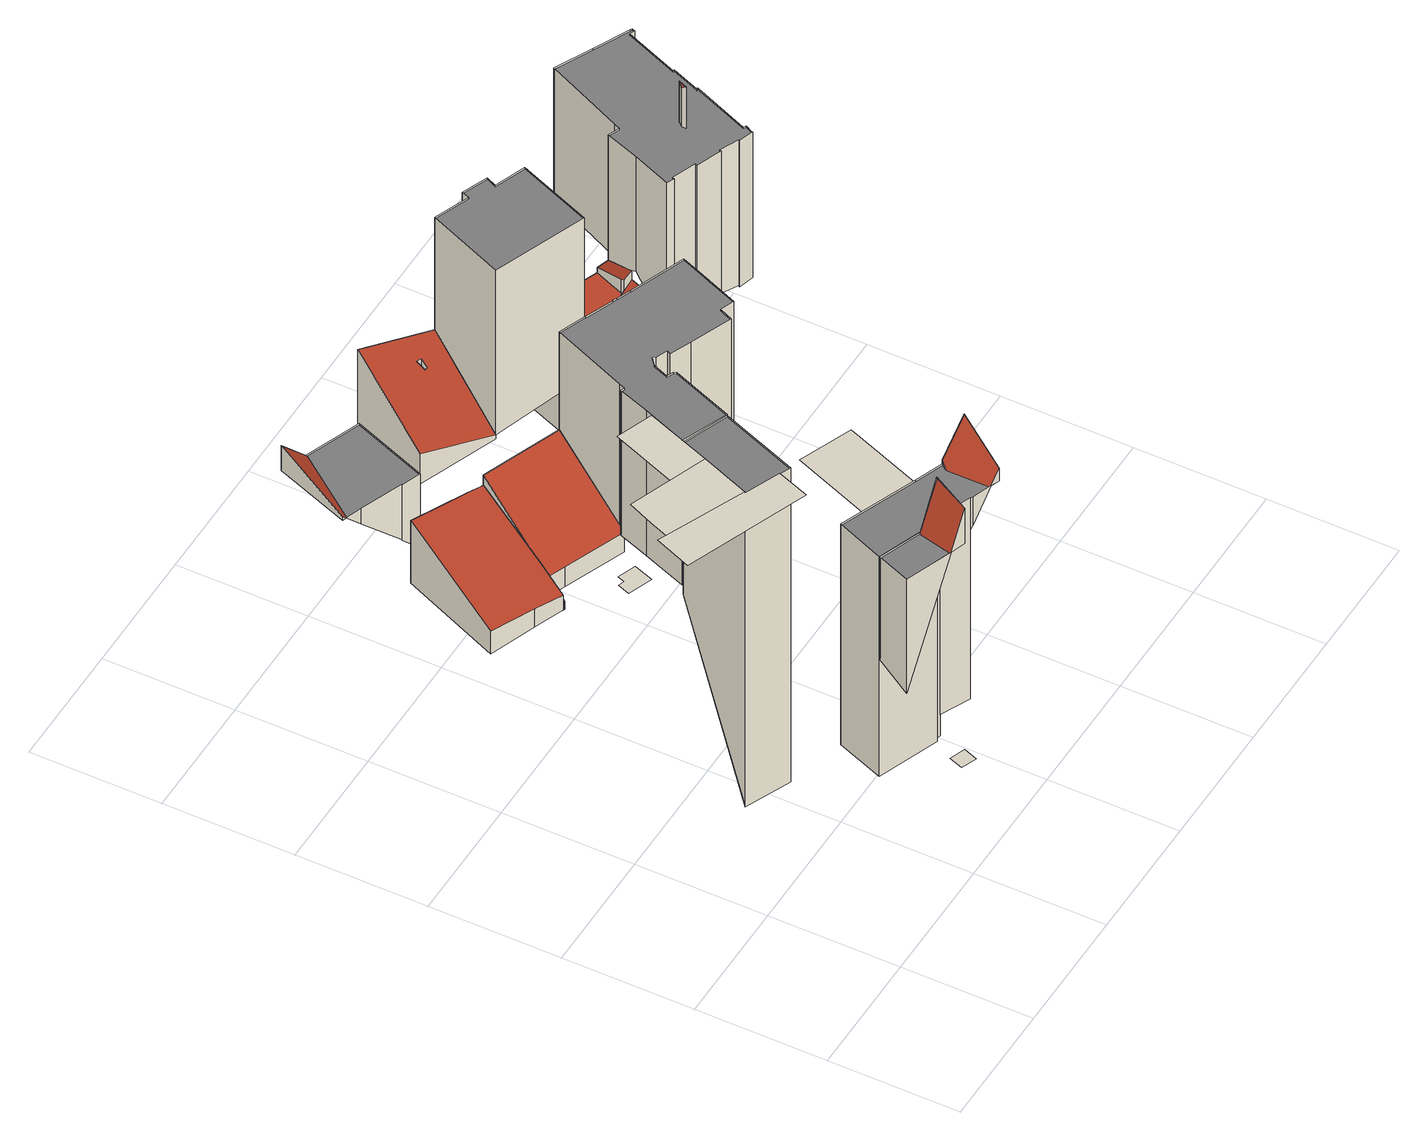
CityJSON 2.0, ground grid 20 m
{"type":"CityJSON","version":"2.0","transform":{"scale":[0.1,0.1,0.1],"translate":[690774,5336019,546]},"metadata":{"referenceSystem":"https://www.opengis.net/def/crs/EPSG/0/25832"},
"CityObjects":{
"building1":{"type":"Building","attributes":{"area_m2":55.53,"max_x":690797.88,"max_y":5336030,"min_x":690786.38,"min_y":5336021.5,"rf_extrusion_mode":"standard","rf_force_lod11":false,"rf_h_ground":605.22,"rf_h_pc_98p":0,"rf_h_roof_50p":601.97,"rf_h_roof_70p":602.22,"rf_h_roof_max":602.58,"rf_h_roof_min":564.38,"rf_is_glass_roof":false,"rf_nodata_frac":0.878,"rf_nodata_r":0,"rf_pc_select":"_HIGHEST_YET_INSUFFICIENT_COVERAGE","rf_pc_year":2026,"rf_pointcloud_unusable":false,"rf_pt_density":20.59,"rf_ridgelines":0,"rf_rmse_lod22":10.22,"rf_roof_planes":2,"rf_roof_type":"slanted","rf_success":true,"rf_t_run":2,"rf_volume_lod22":-351.29,"source_file":"690_5336.gml"},"children":["building1-1"]},
"building1-1":{"type":"BuildingPart","parents":["building1"],"geometry":[{"type":"MultiSurface","lod":"2.2","boundaries":[[[0,1,2,3]],[[1,4,5]],[[6,2,5]],[[7,3,2,6]],[[8,0,9]],[[3,7,9]],[[0,8,4,1]],[[4,8,9,7,6,5]]],"semantics":{"surfaces":[{"type":"GroundSurface"},{"type":"WallSurface","on_footprint_edge":true},{"type":"RoofSurface","rf_azimuth":283.31,"rf_h_roof_50p":598.62,"rf_h_roof_70p":604.23,"rf_h_roof_max":613.51,"rf_h_roof_min":584.04,"rf_slope":69.84}],"values":[0,1,1,1,1,1,1,2]}}]},
"building2":{"type":"Building","attributes":{"area_m2":118.25,"max_x":690795.81,"max_y":5336057,"min_x":690774.81,"min_y":5336044,"rf_extrusion_mode":"skip","rf_force_lod11":false,"rf_h_ground":605.22,"rf_h_pc_98p":0,"rf_h_roof_50p":0,"rf_h_roof_70p":0,"rf_h_roof_max":0,"rf_h_roof_min":0,"rf_is_glass_roof":false,"rf_nodata_frac":0.964,"rf_nodata_r":0,"rf_pc_select":"_HIGHEST_YET_INSUFFICIENT_COVERAGE","rf_pc_year":2026,"rf_pointcloud_unusable":true,"rf_pt_density":4,"rf_roof_planes":0,"rf_roof_type":"no points","rf_success":true,"rf_t_run":0,"source_file":"690_5336.gml"},"geometry":[{"type":"MultiSurface","lod":"0","boundaries":[[[10,11,12,13,14,15,16]]]}]},
"building3":{"type":"Building","attributes":{"area_m2":5.8,"max_x":690795.94,"max_y":5336022.5,"min_x":690792.81,"min_y":5336019,"rf_extrusion_mode":"skip","rf_force_lod11":false,"rf_h_ground":567.08,"rf_h_pc_98p":0,"rf_h_roof_50p":0,"rf_h_roof_70p":0,"rf_h_roof_max":0,"rf_h_roof_min":0,"rf_is_glass_roof":false,"rf_nodata_frac":0.958,"rf_nodata_r":0,"rf_pc_select":"_HIGHEST_YET_INSUFFICIENT_COVERAGE","rf_pc_year":2026,"rf_pointcloud_unusable":true,"rf_pt_density":4,"rf_roof_planes":0,"rf_roof_type":"no points","rf_success":true,"rf_t_run":0,"source_file":"690_5336.gml"},"geometry":[{"type":"MultiSurface","lod":"0","boundaries":[[[17,18,19,20]]]}]},
"building4":{"type":"Building","attributes":{"area_m2":101.1,"max_x":690793.38,"max_y":5336063.5,"min_x":690778.38,"min_y":5336051.5,"rf_extrusion_mode":"skip","rf_force_lod11":false,"rf_h_ground":605.22,"rf_h_pc_98p":0,"rf_h_roof_50p":0,"rf_h_roof_70p":0,"rf_h_roof_max":0,"rf_h_roof_min":0,"rf_is_glass_roof":false,"rf_nodata_frac":0.958,"rf_nodata_r":0,"rf_pc_select":"_HIGHEST_YET_INSUFFICIENT_COVERAGE","rf_pc_year":2026,"rf_pointcloud_unusable":true,"rf_pt_density":4,"rf_roof_planes":0,"rf_roof_type":"no points","rf_success":true,"rf_t_run":0,"source_file":"690_5336.gml"},"geometry":[{"type":"MultiSurface","lod":"0","boundaries":[[[15,14,21,22,23]]]}]},
"building5":{"type":"Building","attributes":{"area_m2":160.46,"max_x":690811.12,"max_y":5336037.5,"min_x":690788.38,"min_y":5336023,"rf_extrusion_mode":"standard","rf_force_lod11":false,"rf_h_ground":605.22,"rf_h_pc_98p":0,"rf_h_roof_50p":568.03,"rf_h_roof_70p":568.33,"rf_h_roof_max":568.33,"rf_h_roof_min":564.33,"rf_is_glass_roof":false,"rf_nodata_frac":0.554,"rf_nodata_r":0,"rf_pc_select":"_HIGHEST_YET_INSUFFICIENT_COVERAGE","rf_pc_year":2026,"rf_pointcloud_unusable":false,"rf_pt_density":139.1,"rf_ridgelines":0,"rf_rmse_lod22":3.57,"rf_roof_planes":8,"rf_roof_type":"slanted","rf_success":true,"rf_t_run":14,"rf_volume_lod22":-5082.59,"source_file":"690_5336.gml"},"children":["building5-1"]},
"building5-1":{"type":"BuildingPart","parents":["building5"],"geometry":[{"type":"MultiSurface","lod":"2.2","boundaries":[[[24,25,26,27,28,29,30,31,32,33,34]],[[29,35,36,30]],[[28,37,35,29]],[[27,38,37,28]],[[31,39,40,32]],[[25,41,42,43,26]],[[44,33,32,45]],[[45,32,40,46,47,48]],[[34,49,50]],[[51,24,50]],[[26,43,52,38,27]],[[53,54,52,43]],[[49,34,33,44]],[[30,36,55,39,31]],[[56,57,58,59]],[[60,61,59,62]],[[63,64,61,60]],[[65,66,42,41]],[[39,55,57,56]],[[62,59,58,54,53]],[[67,68,69,70]],[[24,51,41,25]],[[47,46,68,67]],[[70,69,64,63]],[[48,47,66,65]],[[54,58,57,55,36,35,37,38,52]],[[64,69,68,46,40,39,56,59,61]],[[48,65,41,51,50,49,44,45]],[[66,47,67,70,63,60,62,53,43,42]]],"semantics":{"surfaces":[{"type":"GroundSurface"},{"type":"WallSurface","on_footprint_edge":true},{"type":"WallSurface","on_footprint_edge":false},{"type":"RoofSurface","rf_azimuth":54.75,"rf_h_roof_50p":564.35,"rf_h_roof_70p":564.38,"rf_h_roof_max":568.39,"rf_h_roof_min":564.25,"rf_slope":0.86},{"type":"RoofSurface","rf_azimuth":61.03,"rf_h_roof_50p":567.37,"rf_h_roof_70p":567.45,"rf_h_roof_max":606.11,"rf_h_roof_min":567.14,"rf_slope":4.37},{"type":"RoofSurface","rf_azimuth":269.4,"rf_h_roof_50p":606.06,"rf_h_roof_70p":607.78,"rf_h_roof_max":612.18,"rf_h_roof_min":599.9,"rf_slope":60.16},{"type":"RoofSurface","rf_azimuth":116.53,"rf_h_roof_50p":568.27,"rf_h_roof_70p":568.31,"rf_h_roof_max":600.79,"rf_h_roof_min":568.07,"rf_slope":3.95}],"values":[0,1,1,1,1,1,1,2,1,1,1,2,1,1,2,2,2,2,2,2,2,1,2,2,2,3,4,5,6]}}]},
"building6":{"type":"Building","attributes":{"area_m2":212.73,"max_x":690792.81,"max_y":5336096.5,"min_x":690774.56,"min_y":5336076.5,"rf_extrusion_mode":"standard","rf_force_lod11":false,"rf_h_ground":575.03,"rf_h_pc_98p":0,"rf_h_roof_50p":580.28,"rf_h_roof_70p":580.38,"rf_h_roof_max":581.62,"rf_h_roof_min":578.58,"rf_is_glass_roof":false,"rf_nodata_frac":0.917,"rf_nodata_r":0,"rf_pc_select":"_HIGHEST_YET_INSUFFICIENT_COVERAGE","rf_pc_year":2026,"rf_pointcloud_unusable":false,"rf_pt_density":8.73,"rf_ridgelines":0,"rf_rmse_lod22":0.773,"rf_roof_planes":2,"rf_roof_type":"slanted","rf_success":true,"rf_t_run":2,"rf_volume_lod22":1516.95,"source_file":"690_5336.gml"},"children":["building6-1"]},
"building6-1":{"type":"BuildingPart","parents":["building6"],"geometry":[{"type":"Solid","lod":"2.2","boundaries":[[[[71,72,73,74,75,76,77,78]],[[79,76,75,80]],[[81,77,76,79]],[[82,78,77,81]],[[83,72,71,84]],[[80,75,74,85]],[[85,74,73,86]],[[86,73,72,83]],[[84,71,78,82]],[[84,82,81,79,80,85,86,83]]]],"semantics":{"surfaces":[{"type":"GroundSurface"},{"type":"WallSurface","on_footprint_edge":true},{"type":"RoofSurface","rf_azimuth":186.73,"rf_h_roof_50p":582.29,"rf_h_roof_70p":583.78,"rf_h_roof_max":586.69,"rf_h_roof_min":578.02,"rf_slope":24.65}],"values":[[0,1,1,1,1,1,1,1,1,2]]}}]},
"building7":{"type":"Building","attributes":{"area_m2":65.28,"max_x":690797.19,"max_y":5336071,"min_x":690787.69,"min_y":5336059,"rf_extrusion_mode":"skip","rf_force_lod11":false,"rf_h_ground":605.22,"rf_h_pc_98p":0,"rf_h_roof_50p":0,"rf_h_roof_70p":0,"rf_h_roof_max":0,"rf_h_roof_min":0,"rf_is_glass_roof":false,"rf_nodata_frac":0.881,"rf_nodata_r":0,"rf_pc_select":"_HIGHEST_YET_INSUFFICIENT_COVERAGE","rf_pc_year":2026,"rf_pointcloud_unusable":true,"rf_pt_density":25.55,"rf_roof_planes":0,"rf_roof_type":"no planes","rf_success":true,"rf_t_run":0,"source_file":"690_5336.gml"},"geometry":[{"type":"MultiSurface","lod":"0","boundaries":[[[87,21,88,89]]]}]},
"building8":{"type":"Building","attributes":{"area_m2":98.35,"max_x":690802.12,"max_y":5336063,"min_x":690790.44,"min_y":5336048.5,"rf_extrusion_mode":"standard","rf_force_lod11":false,"rf_h_ground":605.03,"rf_h_pc_98p":0,"rf_h_roof_50p":573.58,"rf_h_roof_70p":573.83,"rf_h_roof_max":574.22,"rf_h_roof_min":572.97,"rf_is_glass_roof":false,"rf_nodata_frac":0.83,"rf_nodata_r":0,"rf_pc_select":"_HIGHEST_YET_INSUFFICIENT_COVERAGE","rf_pc_year":2026,"rf_pointcloud_unusable":false,"rf_pt_density":73.73,"rf_ridgelines":0,"rf_rmse_lod22":8.15,"rf_roof_planes":1,"rf_roof_type":"slanted","rf_success":true,"rf_t_run":2,"rf_volume_lod22":-4239.69,"source_file":"690_5336.gml"},"children":["building8-1"]},
"building8-1":{"type":"BuildingPart","parents":["building8"],"geometry":[{"type":"Solid","lod":"2.2","boundaries":[[[[90,91,92,93]],[[93,94,95,90]],[[90,95,96,91]],[[91,96,97,92]],[[92,97,94,93]],[[96,95,94,97]]]],"semantics":{"surfaces":[{"type":"GroundSurface"},{"type":"WallSurface","on_footprint_edge":true},{"type":"RoofSurface","rf_azimuth":201.94,"rf_h_roof_50p":562.5,"rf_h_roof_70p":568.56,"rf_h_roof_max":577.65,"rf_h_roof_min":547.35,"rf_slope":66.76}],"values":[[0,1,1,1,1,2]]}}]},
"building9":{"type":"Building","attributes":{"area_m2":113.41,"max_x":690807.62,"max_y":5336048,"min_x":690794.75,"min_y":5336033,"rf_extrusion_mode":"standard","rf_force_lod11":false,"rf_h_ground":605.03,"rf_h_pc_98p":0,"rf_h_roof_50p":0,"rf_h_roof_70p":0,"rf_h_roof_max":0,"rf_h_roof_min":0,"rf_is_glass_roof":false,"rf_nodata_frac":0.85,"rf_nodata_r":0,"rf_pc_select":"_HIGHEST_YET_INSUFFICIENT_COVERAGE","rf_pc_year":2026,"rf_pointcloud_unusable":false,"rf_pt_density":33.18,"rf_ridgelines":0,"rf_rmse_lod22":0,"rf_roof_planes":3,"rf_roof_type":"slanted","rf_success":true,"rf_t_run":2,"rf_volume_lod22":0,"source_file":"690_5336.gml"},"geometry":[{"type":"MultiSurface","lod":"0","boundaries":[[[98,99,100,101]]]}]},
"building10":{"type":"Building","attributes":{"area_m2":12.14,"max_x":690798.31,"max_y":5336073,"min_x":690793.38,"min_y":5336069,"rf_extrusion_mode":"skip","rf_force_lod11":false,"rf_h_ground":574.83,"rf_h_pc_98p":0,"rf_h_roof_50p":0,"rf_h_roof_70p":0,"rf_h_roof_max":0,"rf_h_roof_min":0,"rf_is_glass_roof":false,"rf_nodata_frac":0.938,"rf_nodata_r":0,"rf_pc_select":"_HIGHEST_YET_INSUFFICIENT_COVERAGE","rf_pc_year":2026,"rf_pointcloud_unusable":true,"rf_pt_density":6.67,"rf_roof_planes":0,"rf_roof_type":"no points","rf_success":true,"rf_t_run":0,"source_file":"690_5336.gml"},"geometry":[{"type":"MultiSurface","lod":"0","boundaries":[[[102,103,104,105,106,107]]]}]},
"building11":{"type":"Building","attributes":{"area_m2":177.84,"max_x":690805,"max_y":5336092,"min_x":690786.44,"min_y":5336074.5,"rf_extrusion_mode":"standard","rf_force_lod11":false,"rf_h_ground":574.92,"rf_h_pc_98p":0,"rf_h_roof_50p":581.08,"rf_h_roof_70p":581.42,"rf_h_roof_max":582.03,"rf_h_roof_min":578.53,"rf_is_glass_roof":false,"rf_nodata_frac":0.704,"rf_nodata_r":0,"rf_pc_select":"_HIGHEST_YET_INSUFFICIENT_COVERAGE","rf_pc_year":2026,"rf_pointcloud_unusable":false,"rf_pt_density":63.98,"rf_ridgelines":0,"rf_rmse_lod22":1.7,"rf_roof_planes":9,"rf_roof_type":"slanted","rf_success":true,"rf_t_run":11,"rf_volume_lod22":1392.25,"source_file":"690_5336.gml"},"children":["building11-1"]},
"building11-1":{"type":"BuildingPart","parents":["building11"],"geometry":[{"type":"Solid","lod":"2.2","boundaries":[[[[108,109,110,111,112,113,114,115]],[[116,114,113,117]],[[117,113,112,118]],[[119,110,109,120]],[[121,111,110,119]],[[122,115,114,116]],[[118,112,111,121]],[[123,108,115,122]],[[120,109,108,123]],[[120,123,122,116,117,118,121,119]]]],"semantics":{"surfaces":[{"type":"GroundSurface"},{"type":"WallSurface","on_footprint_edge":true},{"type":"RoofSurface","rf_azimuth":201.66,"rf_h_roof_50p":582.86,"rf_h_roof_70p":584.61,"rf_h_roof_max":587.24,"rf_h_roof_min":577.06,"rf_slope":32.23}],"values":[[0,1,1,1,1,1,1,1,1,2]]}}]},
"building12":{"type":"Building","attributes":{"area_m2":165.88,"max_x":690801.81,"max_y":5336120.5,"min_x":690784.88,"min_y":5336104,"rf_extrusion_mode":"standard","rf_force_lod11":false,"rf_h_ground":577.48,"rf_h_pc_98p":0,"rf_h_roof_50p":0,"rf_h_roof_70p":0,"rf_h_roof_max":0,"rf_h_roof_min":0,"rf_is_glass_roof":false,"rf_nodata_frac":0.89,"rf_nodata_r":0,"rf_pc_select":"_HIGHEST_YET_INSUFFICIENT_COVERAGE","rf_pc_year":2026,"rf_pointcloud_unusable":false,"rf_pt_density":42.47,"rf_ridgelines":0,"rf_rmse_lod22":0.576,"rf_roof_planes":1,"rf_roof_type":"slanted","rf_success":true,"rf_t_run":2,"rf_volume_lod22":-748.63,"source_file":"690_5336.gml"},"children":["building12-1"]},
"building12-1":{"type":"BuildingPart","parents":["building12"],"geometry":[{"type":"MultiSurface","lod":"2.2","boundaries":[[[124,125,126,127,128,129,130]],[[124,131,132,125]],[[133,126,134]],[[125,132,134]],[[135,127,126,133]],[[136,128,137]],[[127,135,137]],[[130,138,131,124]],[[129,139,138,130]],[[128,136,139,129]],[[139,136,137,135,133,134,132,131,138]]],"semantics":{"surfaces":[{"type":"GroundSurface"},{"type":"WallSurface","on_footprint_edge":true},{"type":"RoofSurface","rf_azimuth":127.04,"rf_h_roof_50p":573.13,"rf_h_roof_70p":576.1,"rf_h_roof_max":582.09,"rf_h_roof_min":564.18,"rf_slope":47.84}],"values":[0,1,1,1,1,1,1,1,1,1,2]}}]},
"building13":{"type":"Building","attributes":{"area_m2":359.8,"max_x":690824.88,"max_y":5336087.5,"min_x":690795,"min_y":5336060.5,"rf_extrusion_mode":"standard","rf_force_lod11":false,"rf_h_ground":605.22,"rf_h_pc_98p":0,"rf_h_roof_50p":578.08,"rf_h_roof_70p":578.38,"rf_h_roof_max":581.78,"rf_h_roof_min":577.47,"rf_h_roof_ridge":578.27,"rf_is_glass_roof":false,"rf_nodata_frac":0.618,"rf_nodata_r":0,"rf_pc_select":"_HIGHEST_YET_INSUFFICIENT_COVERAGE","rf_pc_year":2026,"rf_pointcloud_unusable":false,"rf_pt_density":54.58,"rf_ridgelines":6,"rf_rmse_lod22":0.672,"rf_roof_planes":22,"rf_roof_type":"slanted","rf_success":true,"rf_t_run":38,"rf_volume_lod22":-9596.97,"source_file":"690_5336.gml"},"children":["building13-1"]},
"building13-1":{"type":"BuildingPart","parents":["building13"],"geometry":[{"type":"Solid","lod":"2.2","boundaries":[[[[140,141,142,143,144,145,146,147,148,149,150,151,152,153,154,155,156,157,158,159,160,161,162,163,164,165,166,167,168]],[[155,169,170,171,156]],[[148,172,173,149]],[[151,174,175,152]],[[150,176,174,151]],[[149,173,176,150]],[[154,177,169,155]],[[153,178,177,154]],[[164,179,180,165]],[[152,175,178,153]],[[161,181,182,162]],[[157,183,184,158]],[[158,184,185,159]],[[160,186,181,161]],[[159,185,186,160]],[[162,182,187,163]],[[163,187,179,164]],[[167,188,189,168]],[[168,189,190,140]],[[140,190,191,141]],[[141,191,192,142]],[[144,193,194,145]],[[143,195,193,144]],[[142,192,195,143]],[[196,197,198,199]],[[147,199,198,172,148]],[[200,201,197,196]],[[202,203,204]],[[202,171,170]],[[156,171,183,157]],[[205,206,204,203]],[[166,205,188,167]],[[165,180,206,205,166]],[[146,207,199,147]],[[207,208,201,200]],[[145,194,208,207,146]],[[179,187,182,181,186,185,184,183,171,202,204,206,180]],[[196,199,207,200]],[[193,195,192,191,190,189,188,205,203,202,170,169,177,178,175,174,176,173,172,198,197,201,208,194]]]],"semantics":{"surfaces":[{"type":"GroundSurface"},{"type":"WallSurface","on_footprint_edge":true},{"type":"WallSurface","on_footprint_edge":false},{"type":"RoofSurface","rf_azimuth":110.58,"rf_h_roof_50p":577.86,"rf_h_roof_70p":578.1,"rf_h_roof_max":578.47,"rf_h_roof_min":577.21,"rf_slope":8.87},{"type":"RoofSurface","rf_azimuth":13.53,"rf_h_roof_50p":581.45,"rf_h_roof_70p":581.45,"rf_h_roof_max":581.61,"rf_h_roof_min":581.19,"rf_slope":34.69},{"type":"RoofSurface","rf_azimuth":288.46,"rf_h_roof_50p":578.8,"rf_h_roof_70p":579.06,"rf_h_roof_max":581.45,"rf_h_roof_min":578.12,"rf_slope":3.54}],"values":[[0,1,1,1,1,1,1,1,1,1,1,1,1,1,1,1,1,1,1,1,1,1,1,1,2,1,2,2,2,1,2,1,1,1,2,1,3,4,5]]}}]},
"building14":{"type":"Building","attributes":{"area_m2":167.84,"max_x":690814.25,"max_y":5336116,"min_x":690797.38,"min_y":5336099.5,"rf_extrusion_mode":"standard","rf_force_lod11":false,"rf_h_ground":575.72,"rf_h_pc_98p":0,"rf_h_roof_50p":580.03,"rf_h_roof_70p":580.97,"rf_h_roof_max":582.12,"rf_h_roof_min":577.62,"rf_is_glass_roof":false,"rf_nodata_frac":0.818,"rf_nodata_r":0,"rf_pc_select":"_HIGHEST_YET_INSUFFICIENT_COVERAGE","rf_pc_year":2026,"rf_pointcloud_unusable":false,"rf_pt_density":44.68,"rf_ridgelines":0,"rf_rmse_lod22":1.22,"rf_roof_planes":8,"rf_roof_type":"slanted","rf_success":true,"rf_t_run":7,"rf_volume_lod22":1341.2,"source_file":"690_5336.gml"},"children":["building14-1"]},
"building14-1":{"type":"BuildingPart","parents":["building14"],"geometry":[{"type":"Solid","lod":"2.2","boundaries":[[[[209,210,211,212]],[[213,214,215,216]],[[217,218,214,213]],[[219,209,212,220]],[[221,211,210,222]],[[220,212,211,221]],[[222,210,209,219]],[[223,224,218,217]],[[216,215,224,223]],[[222,219,220,221],[216,223,217,213]],[[224,215,214,218]]]],"semantics":{"surfaces":[{"type":"GroundSurface"},{"type":"WallSurface","on_footprint_edge":false},{"type":"WallSurface","on_footprint_edge":true},{"type":"RoofSurface","rf_azimuth":175.8,"rf_h_roof_50p":583.95,"rf_h_roof_70p":585.91,"rf_h_roof_max":591.04,"rf_h_roof_min":577.14,"rf_slope":40.03},{"type":"RoofSurface","rf_azimuth":88.27,"rf_h_roof_50p":585.97,"rf_h_roof_70p":585.97,"rf_h_roof_max":586,"rf_h_roof_min":585.97,"rf_slope":69.73}],"values":[[0,1,1,2,2,2,2,1,1,3,4]]}}]},
"building15":{"type":"Building","attributes":{"area_m2":195.93,"max_x":690828.19,"max_y":5336111,"min_x":690809.56,"min_y":5336094,"rf_extrusion_mode":"standard","rf_force_lod11":false,"rf_h_ground":606.97,"rf_h_pc_98p":0,"rf_h_roof_50p":579.78,"rf_h_roof_70p":580.28,"rf_h_roof_max":580.92,"rf_h_roof_min":578.47,"rf_is_glass_roof":false,"rf_nodata_frac":0.82,"rf_nodata_r":0,"rf_pc_select":"_HIGHEST_YET_INSUFFICIENT_COVERAGE","rf_pc_year":2026,"rf_pointcloud_unusable":false,"rf_pt_density":22.64,"rf_ridgelines":0,"rf_rmse_lod22":0.463,"rf_roof_planes":8,"rf_roof_type":"slanted","rf_success":true,"rf_t_run":11,"rf_volume_lod22":-4905.16,"source_file":"690_5336.gml"},"children":["building15-1"]},
"building15-1":{"type":"BuildingPart","parents":["building15"],"geometry":[{"type":"Solid","lod":"2.2","boundaries":[[[[225,226,227,228,229,230,231,232]],[[226,233,234,227]],[[225,235,233,226]],[[227,234,236,228]],[[228,236,237,229]],[[231,219,238,232]],[[229,237,239,230]],[[230,239,219,231]],[[232,238,235,225]],[[219,239,237,236,234,233,235,238]]]],"semantics":{"surfaces":[{"type":"GroundSurface"},{"type":"WallSurface","on_footprint_edge":true},{"type":"RoofSurface","rf_azimuth":205.95,"rf_h_roof_50p":582.09,"rf_h_roof_70p":584.11,"rf_h_roof_max":588.04,"rf_h_roof_min":576.74,"rf_slope":37.58}],"values":[[0,1,1,1,1,1,1,1,1,2]]}}]},
"building16":{"type":"Building","attributes":{"area_m2":160.98,"max_x":690840.81,"max_y":5336104.5,"min_x":690823.75,"min_y":5336088.5,"rf_extrusion_mode":"standard","rf_force_lod11":false,"rf_h_ground":563.67,"rf_h_pc_98p":0,"rf_h_roof_50p":580.53,"rf_h_roof_70p":581.58,"rf_h_roof_max":582.58,"rf_h_roof_min":577.22,"rf_is_glass_roof":false,"rf_nodata_frac":0.644,"rf_nodata_r":0,"rf_pc_select":"_HIGHEST_YET_INSUFFICIENT_COVERAGE","rf_pc_year":2026,"rf_pointcloud_unusable":false,"rf_pt_density":113.24,"rf_ridgelines":0,"rf_rmse_lod22":1.08,"rf_roof_planes":15,"rf_roof_type":"slanted","rf_success":true,"rf_t_run":16,"rf_volume_lod22":2698.59,"source_file":"690_5336.gml"},"children":["building16-1"]},
"building16-1":{"type":"BuildingPart","parents":["building16"],"geometry":[{"type":"Solid","lod":"2.2","boundaries":[[[[240,241,242,243,244,245,246,247]],[[248,245,244,249]],[[250,247,246,251,252]],[[249,244,243,253,254]],[[254,253,255,256]],[[257,258,240,247,250]],[[259,242,241,260]],[[261,262,263,264]],[[265,266,262,261,267]],[[251,246,245,248]],[[252,251,266,265]],[[264,263,268,269]],[[267,261,258,257]],[[253,243,242,259]],[[270,271,260,272]],[[272,260,241,240,258]],[[256,255,273,274]],[[269,268,274,275]],[[275,274,273,271,270]],[[267,257,250,252,265]],[[274,268,263,262,266,251,248,249,254,256]],[[271,273,255,253,259,260]],[[275,270,272,258,261,264,269]]]],"semantics":{"surfaces":[{"type":"GroundSurface"},{"type":"WallSurface","on_footprint_edge":true},{"type":"WallSurface","on_footprint_edge":false},{"type":"RoofSurface","rf_azimuth":5.7,"rf_h_roof_50p":582.18,"rf_h_roof_70p":582.51,"rf_h_roof_max":583.03,"rf_h_roof_min":581.34,"rf_slope":18.25},{"type":"RoofSurface","rf_azimuth":270,"rf_h_roof_50p":580.53,"rf_h_roof_70p":580.53,"rf_h_roof_max":582.7,"rf_h_roof_min":580.53,"rf_slope":0},{"type":"RoofSurface","rf_azimuth":223.66,"rf_h_roof_50p":577.7,"rf_h_roof_70p":577.79,"rf_h_roof_max":581.44,"rf_h_roof_min":577.43,"rf_slope":7.26},{"type":"RoofSurface","rf_azimuth":293.11,"rf_h_roof_50p":581.38,"rf_h_roof_70p":581.42,"rf_h_roof_max":581.49,"rf_h_roof_min":581.24,"rf_slope":4.64}],"values":[[0,1,1,1,2,1,1,2,2,1,2,2,2,1,2,1,2,2,2,3,4,5,6]]}}]},
"building17":{"type":"Building","attributes":{"area_m2":28.83,"max_x":690843.75,"max_y":5336116,"min_x":690836.75,"min_y":5336109,"rf_extrusion_mode":"standard","rf_force_lod11":false,"rf_h_ground":575.78,"rf_h_pc_98p":0,"rf_h_roof_50p":578.12,"rf_h_roof_70p":578.12,"rf_h_roof_max":578.12,"rf_h_roof_min":578.08,"rf_is_glass_roof":false,"rf_nodata_frac":0.763,"rf_nodata_r":0,"rf_pc_select":"_HIGHEST_YET_INSUFFICIENT_COVERAGE","rf_pc_year":2026,"rf_pointcloud_unusable":false,"rf_pt_density":61.93,"rf_ridgelines":0,"rf_rmse_lod22":1.29,"rf_roof_planes":2,"rf_roof_type":"multiple horizontal","rf_success":true,"rf_t_run":2,"rf_volume_lod22":67.85,"source_file":"690_5336.gml"},"children":["building17-1"]},
"building17-1":{"type":"BuildingPart","parents":["building17"],"geometry":[{"type":"Solid","lod":"2.2","boundaries":[[[[276,277,278,279,280,281]],[[282,280,279,283]],[[284,281,280,282]],[[285,276,281,284]],[[283,279,278,286]],[[286,278,277,287]],[[287,277,276,285]],[[287,285,284,282,283,286]]]],"semantics":{"surfaces":[{"type":"GroundSurface"},{"type":"WallSurface","on_footprint_edge":true},{"type":"RoofSurface","rf_azimuth":348.1,"rf_h_roof_50p":578.13,"rf_h_roof_70p":578.14,"rf_h_roof_max":578.16,"rf_h_roof_min":578.09,"rf_slope":0.565}],"values":[[0,1,1,1,1,1,1,2]]}}]},
"building18":{"type":"Building","attributes":{"area_m2":337.88,"max_x":690859.69,"max_y":5336112,"min_x":690836.62,"min_y":5336083,"rf_extrusion_mode":"standard","rf_force_lod11":false,"rf_h_ground":604.83,"rf_h_pc_98p":0,"rf_h_roof_50p":581.62,"rf_h_roof_70p":582.42,"rf_h_roof_max":583.53,"rf_h_roof_min":578.38,"rf_h_roof_ridge":583.58,"rf_is_glass_roof":false,"rf_nodata_frac":0.00074,"rf_nodata_r":0,"rf_pc_select":"PREFERRED_AND_LATEST","rf_pc_year":2026,"rf_pointcloud_unusable":false,"rf_pt_density":1220.39,"rf_ridgelines":7,"rf_rmse_lod22":1.32,"rf_roof_planes":29,"rf_roof_type":"slanted","rf_success":true,"rf_t_run":148,"rf_volume_lod22":-7955.66,"source_file":"690_5336.gml"},"children":["building18-1"]},
"building18-1":{"type":"BuildingPart","parents":["building18"],"geometry":[{"type":"Solid","lod":"2.2","boundaries":[[[[288,289,290,291,292,293,294,295,296,297,298,299,300,301,302,303,304,305,306,307,308,309,310,311,312,313,314]],[[301,315,316,302]],[[311,317,318,312]],[[312,318,319,313]],[[310,320,317,311]],[[309,321,320,310]],[[288,322,323,289]],[[289,323,324,290]],[[299,325,326,300]],[[298,327,325,299]],[[306,328,329,307]],[[307,329,330,308]],[[303,331,332,304]],[[302,316,331,303]],[[304,332,333,305]],[[305,333,328,306]],[[300,326,315,301]],[[295,334,335,296]],[[297,336,327,298]],[[292,337,338,293]],[[296,335,336,297]],[[293,338,339,340,294]],[[291,341,337,292]],[[314,342,322,288]],[[290,324,341,291]],[[313,319,342,314]],[[308,330,321,309]],[[294,340,334,295]],[[343,344,345]],[[344,346,347]],[[348,349,350,351]],[[352,353,349]],[[354,355,346,344,343]],[[353,352,355,354]],[[351,350,356,357]],[[357,356,349,348]],[[349,353,340,339,338,337,341,324,323,322,342,319,318,317,320,350]],[[353,354,343,345,333,332,331,316,315,326,325,327,336,335,334,340]],[[357,348,351]],[[347,330,329,328,333,345,344]],[[330,347,346,355,352,349,356,350,320,321]]]],"semantics":{"surfaces":[{"type":"GroundSurface"},{"type":"WallSurface","on_footprint_edge":true},{"type":"WallSurface","on_footprint_edge":false},{"type":"RoofSurface","rf_azimuth":111.38,"rf_h_roof_50p":580.8,"rf_h_roof_70p":581.92,"rf_h_roof_max":583.76,"rf_h_roof_min":577.61,"rf_slope":42.19},{"type":"RoofSurface","rf_azimuth":201.24,"rf_h_roof_50p":580.56,"rf_h_roof_70p":581.72,"rf_h_roof_max":583.82,"rf_h_roof_min":578,"rf_slope":41.96},{"type":"RoofSurface","rf_azimuth":290.26,"rf_h_roof_50p":612.16,"rf_h_roof_70p":612.16,"rf_h_roof_max":612.21,"rf_h_roof_min":611.73,"rf_slope":60.71},{"type":"RoofSurface","rf_azimuth":26.57,"rf_h_roof_50p":582.22,"rf_h_roof_70p":582.68,"rf_h_roof_max":583.82,"rf_h_roof_min":580.16,"rf_slope":27.14},{"type":"RoofSurface","rf_azimuth":291.27,"rf_h_roof_50p":582.01,"rf_h_roof_70p":582.65,"rf_h_roof_max":583.76,"rf_h_roof_min":580.14,"rf_slope":25.13}],"values":[[0,1,1,1,1,1,1,1,1,1,1,1,1,1,1,1,1,1,1,1,1,1,1,1,1,1,1,1,2,2,2,2,2,2,2,2,3,4,5,6,7]]}}]}
},
"vertices":[
[124,59,592],[144,110,592],[238,76,592],[220,24,592],[144,110,402],[210,86,592],[238,76,675],[220,24,657],[124,59,381],[197,32,592],
[8,324,592],[199,251,592],[218,301,592],[164,323,592],[165,325,592],[44,376,592],[31,382,592],
[220,24,211],[196,33,211],[188,11,211],[211,2,211],
[194,400,592],[72,445,592],[55,405,592],
[302,57,592],[298,59,592],[250,78,592],[241,81,592],[239,76,592],[144,111,592],[173,185,592],[293,138,592],[336,122,592],[371,108,592],[345,41,592],[144,111,185],[173,185,184],[239,76,184],[241,81,184],[293,138,213],[336,122,211],[298,59,533],[298,59,220],[250,78,224],[371,108,661],[336,122,600],[307,76,215],[307,76,220],[307,76,549],[345,41,615],[332,46,592],[302,57,540],[250,78,184],[277,116,224],[277,116,183],[293,138,182],[287,130,214],[287,130,183],[289,118,183],[289,118,214],[289,114,223],[289,114,215],[289,118,223],[294,113,222],[294,113,214],[298,62,532],[298,62,221],[295,79,221],[295,79,216],[291,103,215],[291,103,222],
[71,775,290],[163,740,290],[183,732,290],[188,730,290],[143,619,290],[124,575,290],[78,592,290],[6,619,290],[124,575,317],[143,619,339],[78,592,323],[6,619,331],[163,740,395],[71,775,406],[188,730,392],[183,732,392],
[137,421,592],[232,501,592],[175,522,592],
[210,442,590],[164,323,590],[235,294,590],[281,415,590],[281,415,310],[210,442,308],[164,323,10],[235,294,9],
[291,139,590],[336,259,590],[254,291,590],[208,171,590],
[194,515,288],[232,501,288],[243,532,288],[215,542,288],[211,531,288],[201,534,288],
[165,594,289],[139,604,289],[126,574,289],[124,575,289],[143,619,289],[188,730,289],[310,683,289],[259,557,289],[310,683,411],[188,730,410],[143,619,335],[126,574,304],[139,604,325],[124,575,304],[259,557,325],[165,594,325],
[205,862,315],[140,887,315],[109,898,315],[152,1014,315],[278,966,315],[234,850,315],[205,861,315],[205,862,213],[140,887,286],[109,898,321],[115,896,315],[152,1014,361],[278,966,217],[192,999,315],[205,861,212],[234,850,179],
[347,541,592],[344,535,592],[376,522,592],[440,496,592],[449,517,592],[471,509,592],[489,555,592],[490,557,592],[509,605,592],[423,638,592],[401,647,592],[396,650,592],[395,649,592],[352,666,592],[352,667,592],[310,683,592],[263,567,592],[259,557,592],[253,559,592],[236,512,592],[210,443,592],[281,415,592],[318,511,592],[316,515,592],[306,519,592],[315,543,592],[320,547,592],[327,553,592],[330,548,592],[310,683,322],[263,567,321],[263,567,323],[509,605,335],[423,638,329],[396,650,327],[395,649,327],[401,647,328],[352,667,325],[352,666,325],[306,519,314],[315,543,314],[281,415,312],[318,511,312],[259,557,323],[253,559,324],[236,512,324],[210,443,324],[316,515,313],[327,553,325],[330,548,326],[347,541,327],[344,535,327],[376,522,329],[449,517,333],[471,509,335],[440,496,333],[481,570,351],[481,570,334],[490,557,335],[490,557,358],[473,560,359],[473,560,334],[272,563,322],[287,556,323],[287,556,319],[320,547,325],[320,547,314],[489,555,359],[489,555,335],
[355,803,297],[234,850,297],[279,969,297],[403,921,297],[341,914,400],[341,914,371],[350,912,348],[350,912,398],[342,902,389],[342,902,370],[355,803,305],[403,921,402],[279,969,450],[234,850,352],[347,902,389],[347,902,356],
[542,862,610],[494,880,610],[501,896,610],[461,912,610],[457,900,610],[403,921,610],[355,803,610],[497,748,610],[494,880,405],[501,896,419],[542,862,408],[461,912,416],[457,900,406],[497,748,315],[403,921,403],
[652,762,177],[638,725,177],[627,697,177],[581,715,177],[497,748,177],[539,856,177],[650,813,177],[668,806,177],[539,856,345],[497,748,345],[668,806,356],[650,813,345],[650,813,354],[581,715,314],[581,715,345],[601,741,318],[601,741,345],[652,762,371],[652,762,355],[627,697,316],[638,725,319],[631,762,353],[631,762,345],[617,761,345],[617,761,352],[632,767,370],[632,767,345],[631,762,372],[614,757,345],[614,757,352],[633,730,354],[633,730,320],[638,725,355],[618,735,319],[618,735,345],[618,735,353],
[658,902,298],[627,913,298],[628,915,298],[651,971,298],[698,958,298],[666,899,298],[698,958,321],[651,971,321],[666,899,322],[658,902,322],[628,915,321],[627,913,321],
[814,789,588],[816,788,588],[799,745,588],[801,745,588],[766,657,588],[770,655,588],[764,643,588],[764,642,588],[742,649,588],[742,651,588],[714,664,588],[713,661,588],[674,676,588],[675,679,588],[639,693,588],[637,690,588],[626,695,588],[649,754,588],[668,806,588],[685,799,588],[689,808,588],[743,929,588],[800,901,588],[855,875,588],[857,874,588],[855,869,588],[847,872,588],[675,679,321],[639,693,321],[855,875,319],[857,874,317],[855,869,317],[800,901,375],[743,929,345],[814,789,326],[816,788,324],[799,745,324],[713,661,319],[674,676,318],[714,664,321],[668,806,348],[685,799,347],[689,808,342],[637,690,318],[626,695,318],[649,754,376],[764,642,319],[742,649,317],[742,651,319],[766,657,322],[770,655,319],[764,643,319],[764,643,320],[801,745,322],[847,872,326],[725,723,374],[725,723,373],[724,722,373],[725,723,372],[726,724,372],[730,723,662],[730,723,375],[736,737,375],[736,737,662],[729,723,374],[729,723,375],[726,722,374],[726,722,373],[730,730,373],[730,730,657]
]}
